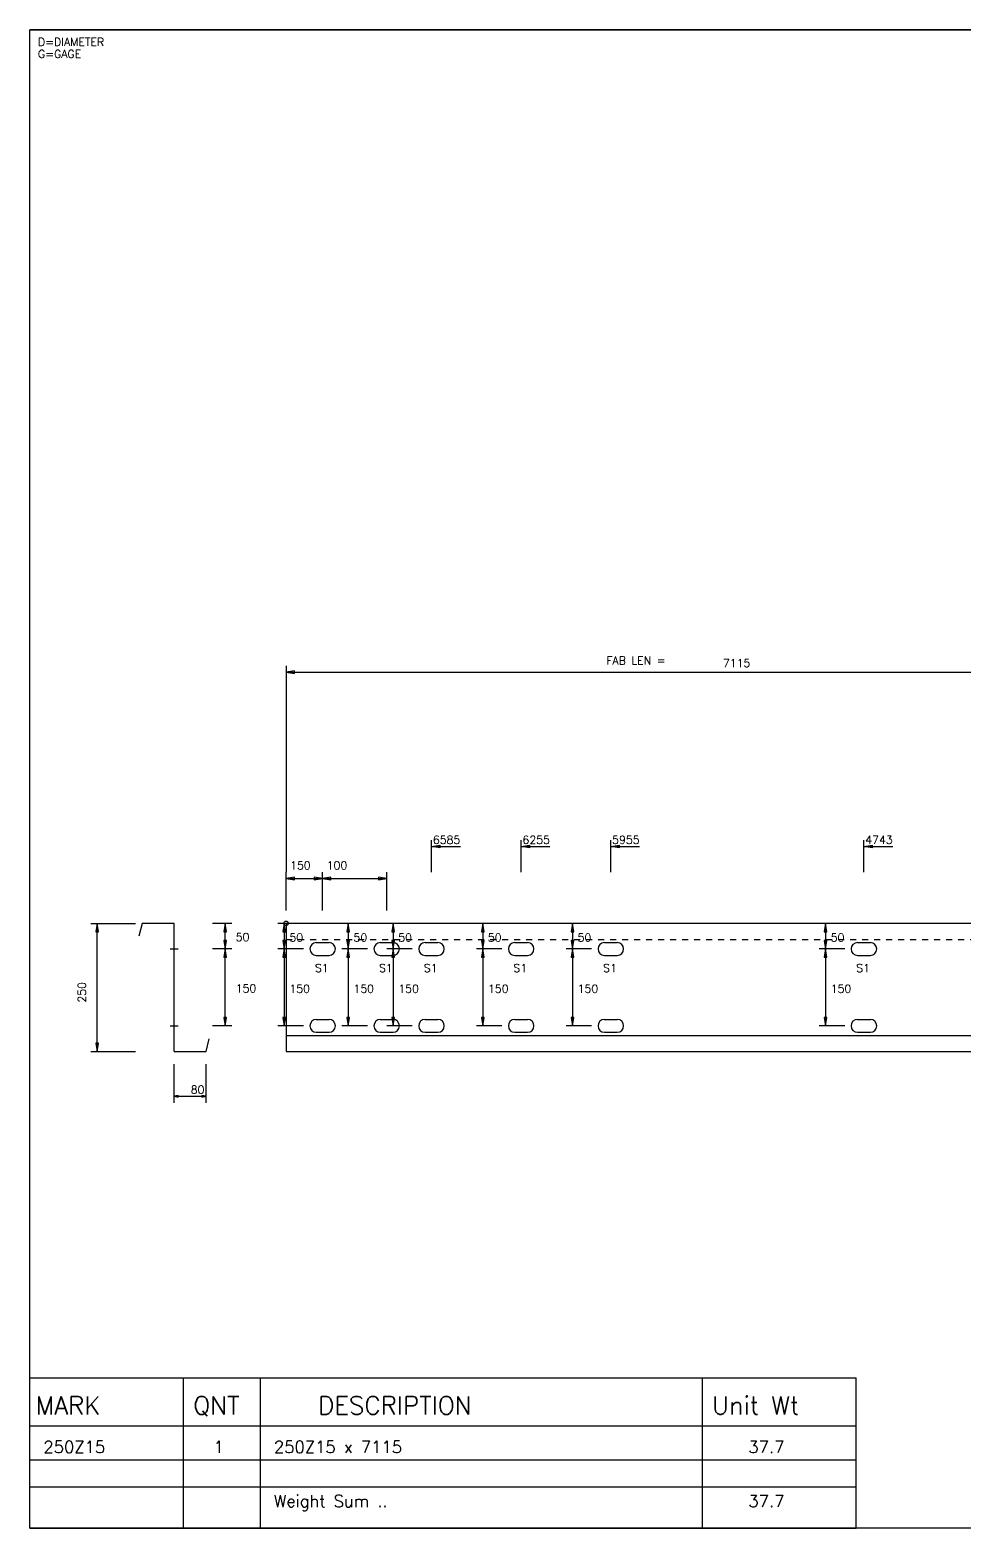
# Model space of a CAD drawing. Extents: x 0 to 420, y 0 to 297.
# Drawn here: x 0 to 185.2, y 0 to 297 of the extents above; entities that cross this region are included whole.
import ezdxf

# ---------------------------------------------------------------- set-up
doc = ezdxf.new("R2010")
doc.units = 0
doc.linetypes.add('CONTIN', pattern=[0])
doc.linetypes.add('DASHED', pattern=[2.38, 1.19, -1.19])
doc.layers.get('0').update_dxf_attribs({"linetype": 'CONTIN'})
for name, color, linetype in [('1', 7, 'CONTIN'), ('10', 7, 'CONTIN'), ('11', 7, 'CONTIN'), ('14', 7, 'CONTIN'), ('15', 6, 'CONTIN'), ('2', 7, 'CONTIN'), ('21', 7, 'CONTIN'), ('22', 7, 'CONTIN'), ('3', 1, 'CONTIN'), ('6', 4, 'CONTIN'), ('7', 3, 'DASHED')]:
    doc.layers.add(name, color=color, linetype=linetype)
doc.styles.add('SIMPLEX', font='SIMPLEX')

# ---------------------------------------------------------------- blocks, each defined once
blk = doc.blocks.new('CZEBORDR')
at = {"layer": '22'}
for p, q in [((0, 0), (0, 297)), ((0, 297), (420, 297)), ((420, 297), (420, 0)), ((420, 0), (0, 0))]:
    blk.add_line(p, q, dxfattribs=at)
blk = doc.blocks.new('LOGO')
at = {"linetype": 'CONTINUOUS'}
blk.add_line((0, 297), (-420, 297), dxfattribs=at)
at = {"layer": '14'}
for q in [(-420, 61.91), (-256.17, 0)]:
    blk.add_line((-420, 0), q, dxfattribs=at)
at = {"layer": '22'}
for p, q in [((-420, 0), (-420, 297)), ((0, 0), (-420, 0))]:
    blk.add_line(p, q, dxfattribs=at)
blk = doc.blocks.new('CZEBOLT')
at = {"layer": '21', "style": 'SIMPLEX'}
for s, p in [('D=DIAMETER', (0, 2.381)), ('G=GAGE', (0, 0))]:
    blk.add_text(s, height=1.587, dxfattribs=at).set_placement(p)
blk = doc.blocks.new('CZEPLATE')
at = {"layer": '14'}
for p, q in [((0, 29.766), (163.83, 29.766)), ((0, 0), (0, 29.766)), ((30.48, 0), (30.48, 29.766)), ((45.72, 0), (45.72, 29.766)), ((133.35, 0), (133.35, 29.766)), ((163.83, 0), (163.83, 29.766)), ((163.83, 0), (163.83, 29.766)), ((0, 20.241), (163.83, 20.241)), ((0, 13.543), (163.83, 13.543)), ((0, 8.186), (163.83, 8.186)), ((0, 0), (163.83, 0))]:
    blk.add_line(p, q, dxfattribs=at)
at = {"layer": '14', "style": 'SIMPLEX'}
for s, height, p in [('MARK', 3.572, (1.143, 22.527)), ('QNT', 3.572, (32.385, 22.527)), ('DESCRIPTION', 3.572, (57.15, 22.527)), ('Unit Wt', 3.572, (135.255, 22.527)), ('250Z15', 2.381, (2.667, 14.883)), ('  1', 2.381, (33.147, 14.883)), ('250Z15 x 7115', 2.381, (48.387, 14.883)), ('   37.7', 2.381, (137.16, 14.883)), ('Weight Sum ..', 2.381, (48.387, 4.167)), ('   37.7', 2.381, (137.16, 4.167))]:
    blk.add_text(s, height=height, dxfattribs=at).set_placement(p)
blk = doc.blocks.new('ZSECTN')
at = {"layer": '10'}
for p, q in [((-6.35, 25.4), (-6.985, 22.86)), ((0, 25.4), (-6.35, 25.4)), ((0, 0), (0, 25.4)), ((0, 0), (6.35, 0)), ((6.35, 0), (6.985, 2.54))]:
    blk.add_line(p, q, dxfattribs=at)
blk = doc.blocks.new('ARROW')
at = {"layer": '2'}
for p, q in [((0, 0), (-1.651, 0.275)), ((-1.651, 0.275), (-1.651, -0.275)), ((-1.651, -0.275), (0, 0))]:
    blk.add_line(p, q, dxfattribs=at)
blk = doc.blocks.new('TICK')
at = {"layer": '1'}
blk.add_line((-1.6, 0), (1.6, 0), dxfattribs=at)
blk = doc.blocks.new('CZESECTN')
at = {"layer": '2'}
for p, q in [((12.065, 55.88), (20.955, 55.88)), ((13.335, 30.48), (13.335, 55.88)), ((40.005, 55.88), (36.195, 55.88)), ((38.735, 50.8), (38.735, 55.88)), ((40.005, 50.8), (36.195, 50.8)), ((40.005, 50.8), (36.195, 50.8)), ((38.735, 35.56), (38.735, 50.8)), ((40.005, 35.56), (36.195, 35.56)), ((12.065, 30.48), (20.955, 30.48)), ((28.575, 20.32), (28.575, 27.94)), ((34.925, 20.32), (34.925, 27.94)), ((28.575, 21.59), (34.925, 21.59))]:
    blk.add_line(p, q, dxfattribs=at)
at = {"layer": '1'}
blk.add_blockref('ZSECTN', (28.575, 30.48), dxfattribs=at)
at = {"layer": '2'}
for p, rotation in [((13.335, 55.88), 90), ((38.735, 55.88), 90), ((38.735, 50.8), -90), ((38.735, 50.8), 90), ((38.735, 35.56), -90), ((13.335, 30.48), -90)]:
    blk.add_blockref('ARROW', p, dxfattribs=dict(at, rotation=rotation))
at = {"layer": '2', "xscale": 0.5, "yscale": 0.5, "zscale": 0.5, "rotation": 180}
blk.add_blockref('ARROW', (28.575, 21.59), dxfattribs=at)
at = {"layer": '2', "xscale": 0.5, "yscale": 0.5, "zscale": 0.5}
blk.add_blockref('ARROW', (34.925, 21.59), dxfattribs=at)
at = {"layer": '6', "xscale": 0.5, "yscale": 0.5, "zscale": 0.5}
for p in [(28.575, 50.8), (28.575, 35.56)]:
    blk.add_blockref('TICK', p, dxfattribs=at)
at = {"layer": '11', "style": 'SIMPLEX'}
for s, p in [('50', (40.799, 52.356)), ('150', (40.799, 42.196)), ('80', (31.888, 22.119))]:
    blk.add_text(s, height=1.587, dxfattribs=at).set_placement(p)
blk.add_text('250', height=1.587, rotation=90, dxfattribs=at).set_placement((11.093, 40.164))
blk = doc.blocks.new('MAG_CRCL')
at = {"layer": '15'}
blk.add_circle((0, 0), 0.889, dxfattribs=at)
blk = doc.blocks.new('WBSLOT')
at = {"layer": '6'}
for p, q in [((-1.27, 1.27), (1.27, 1.27)), ((-1.27, -1.27), (1.27, -1.27))]:
    blk.add_line(p, q, dxfattribs=at)
for centre, start, end in [((-1.27, 0), 90, 270), ((1.27, 0), 270, 90)]:
    blk.add_arc(centre, 1.27, start, end, dxfattribs=at)
blk = doc.blocks.new('CZEPIECE')
at = {"layer": '1'}
for p, q in [((394.6, 55.88), (50.8, 55.88)), ((50.8, 55.88), (50.8, 30.48)), ((394.6, 30.48), (394.6, 55.88)), ((50.8, 33.655), (394.6, 33.655)), ((50.8, 30.48), (394.6, 30.48))]:
    blk.add_line(p, q, dxfattribs=at)
at = {"layer": '2'}
for p, q in [((50.8, 106.934), (50.8, 66.04)), ((394.6, 106.934), (394.6, 66.04)), ((50.8, 105.664), (394.6, 105.664)), ((394.6, 92.71), (394.6, 85.09)), ((394.6, 91.44), (407.3, 91.44)), ((79.638, 66.04), (79.638, 72.39)), ((97.418, 66.04), (97.418, 72.39)), ((115.198, 66.04), (115.198, 72.39)), ((165.392, 66.04), (165.392, 72.39)), ((280.008, 66.04), (280.008, 72.39)), ((314.59, 66.04), (314.59, 72.39)), ((332.37, 66.04), (332.37, 72.39)), ((350.15, 66.04), (350.15, 72.39)), ((367.93, 66.04), (367.93, 72.39)), ((385.71, 66.04), (385.71, 72.39)), ((394.6, 66.04), (394.6, 72.39)), ((79.638, 71.12), (85.353, 71.12)), ((97.418, 71.12), (103.133, 71.12)), ((115.198, 71.12), (120.913, 71.12)), ((165.392, 71.12), (171.107, 71.12)), ((280.008, 71.12), (285.723, 71.12)), ((314.59, 71.12), (320.305, 71.12)), ((332.37, 71.12), (338.085, 71.12)), ((350.15, 71.12), (355.865, 71.12)), ((367.93, 71.12), (373.645, 71.12)), ((385.71, 71.12), (391.425, 71.12)), ((391.425, 71.12), (394.6, 71.12)), ((50.8, 58.42), (50.8, 66.04)), ((58.048, 58.42), (58.048, 66.04)), ((70.748, 58.42), (70.748, 66.04)), ((50.8, 64.77), (70.748, 64.77)), ((56.778, 55.88), (49.158, 55.88)), ((50.428, 55.88), (50.428, 50.8)), ((69.478, 55.88), (61.858, 55.88)), ((63.128, 55.88), (63.128, 50.8)), ((78.368, 55.88), (70.748, 55.88)), ((72.018, 55.88), (72.018, 50.8)), ((96.148, 55.88), (88.528, 55.88)), ((89.798, 55.88), (89.798, 50.8)), ((113.928, 55.88), (106.308, 55.88)), ((107.578, 55.88), (107.578, 50.8)), ((164.122, 55.88), (156.502, 55.88)), ((157.772, 55.88), (157.772, 50.8)), ((278.738, 55.88), (271.118, 55.88)), ((272.388, 55.88), (272.388, 50.8)), ((313.32, 55.88), (305.7, 55.88)), ((306.97, 55.88), (306.97, 50.8)), ((331.1, 55.88), (323.48, 55.88)), ((324.75, 55.88), (324.75, 50.8)), ((348.88, 55.88), (341.26, 55.88)), ((342.53, 55.88), (342.53, 50.8)), ((366.66, 55.88), (359.04, 55.88)), ((360.31, 55.88), (360.31, 50.8)), ((384.44, 55.88), (376.82, 55.88)), ((378.09, 55.88), (378.09, 50.8)), ((54.238, 50.8), (49.158, 50.8)), ((54.238, 50.8), (49.158, 50.8)), ((50.428, 50.8), (50.428, 35.56)), ((66.938, 50.8), (61.858, 50.8)), ((66.938, 50.8), (61.858, 50.8)), ((63.128, 50.8), (63.128, 35.56)), ((75.828, 50.8), (70.748, 50.8)), ((75.828, 50.8), (70.748, 50.8)), ((72.018, 50.8), (72.018, 35.56)), ((93.608, 50.8), (88.528, 50.8)), ((93.608, 50.8), (88.528, 50.8)), ((89.798, 50.8), (89.798, 35.56)), ((111.388, 50.8), (106.308, 50.8)), ((111.388, 50.8), (106.308, 50.8)), ((107.578, 50.8), (107.578, 35.56)), ((161.582, 50.8), (156.502, 50.8)), ((161.582, 50.8), (156.502, 50.8)), ((157.772, 50.8), (157.772, 35.56)), ((276.198, 50.8), (271.118, 50.8)), ((276.198, 50.8), (271.118, 50.8)), ((272.388, 50.8), (272.388, 35.56)), ((310.78, 50.8), (305.7, 50.8)), ((310.78, 50.8), (305.7, 50.8)), ((306.97, 50.8), (306.97, 35.56)), ((328.56, 50.8), (323.48, 50.8)), ((328.56, 50.8), (323.48, 50.8)), ((324.75, 50.8), (324.75, 35.56)), ((346.34, 50.8), (341.26, 50.8)), ((346.34, 50.8), (341.26, 50.8)), ((342.53, 50.8), (342.53, 35.56)), ((364.12, 50.8), (359.04, 50.8)), ((364.12, 50.8), (359.04, 50.8)), ((360.31, 50.8), (360.31, 35.56)), ((381.9, 50.8), (376.82, 50.8)), ((381.9, 50.8), (376.82, 50.8)), ((378.09, 50.8), (378.09, 35.56)), ((54.238, 35.56), (49.158, 35.56)), ((66.938, 35.56), (61.858, 35.56)), ((75.828, 35.56), (70.748, 35.56)), ((93.608, 35.56), (88.528, 35.56)), ((111.388, 35.56), (106.308, 35.56)), ((161.582, 35.56), (156.502, 35.56)), ((276.198, 35.56), (271.118, 35.56)), ((310.78, 35.56), (305.7, 35.56)), ((328.56, 35.56), (323.48, 35.56)), ((346.34, 35.56), (341.26, 35.56)), ((364.12, 35.56), (359.04, 35.56)), ((381.9, 35.56), (376.82, 35.56))]:
    blk.add_line(p, q, dxfattribs=at)
at = {"layer": '7'}
blk.add_line((50.8, 52.705), (394.6, 52.705), dxfattribs=at)
at = {"rotation": 180}
blk.add_blockref('ARROW', (394.6, 91.44), dxfattribs=at)
at = {"layer": '1', "xscale": -1}
for p in [(79.638, 71.12), (97.418, 71.12), (115.198, 71.12), (165.392, 71.12), (280.008, 71.12), (314.59, 71.12), (332.37, 71.12), (350.15, 71.12), (367.93, 71.12), (385.71, 71.12)]:
    blk.add_blockref('ARROW', p, dxfattribs=at)
at = {"layer": '15', "xscale": 0.5, "yscale": 0.5, "zscale": 0.5}
for p in [(50.8, 55.88), (394.6, 55.88)]:
    blk.add_blockref('MAG_CRCL', p, dxfattribs=at)
at = {"layer": '2'}
for p, rotation in [((50.8, 105.664), 180), ((50.8, 64.77), 180), ((58.048, 64.77), 180), ((50.428, 55.88), 90), ((63.128, 55.88), 90), ((72.018, 55.88), 90), ((89.798, 55.88), 90), ((107.578, 55.88), 90), ((157.772, 55.88), 90), ((272.388, 55.88), 90), ((306.97, 55.88), 90), ((324.75, 55.88), 90), ((342.53, 55.88), 90), ((360.31, 55.88), 90), ((378.09, 55.88), 90), ((50.428, 50.8), -90), ((50.428, 50.8), 90), ((63.128, 50.8), -90), ((63.128, 50.8), 90), ((72.018, 50.8), -90), ((72.018, 50.8), 90), ((89.798, 50.8), -90), ((89.798, 50.8), 90), ((107.578, 50.8), -90), ((107.578, 50.8), 90), ((157.772, 50.8), -90), ((157.772, 50.8), 90), ((272.388, 50.8), -90), ((272.388, 50.8), 90), ((306.97, 50.8), -90), ((306.97, 50.8), 90), ((324.75, 50.8), -90), ((324.75, 50.8), 90), ((342.53, 50.8), -90), ((342.53, 50.8), 90), ((360.31, 50.8), -90), ((360.31, 50.8), 90), ((378.09, 50.8), -90), ((378.09, 50.8), 90), ((50.428, 35.56), -90), ((63.128, 35.56), -90), ((72.018, 35.56), -90), ((89.798, 35.56), -90), ((107.578, 35.56), -90), ((157.772, 35.56), -90), ((272.388, 35.56), -90), ((306.97, 35.56), -90), ((324.75, 35.56), -90), ((342.53, 35.56), -90), ((360.31, 35.56), -90), ((378.09, 35.56), -90)]:
    blk.add_blockref('ARROW', p, dxfattribs=dict(at, rotation=rotation))
for p in [(394.6, 105.664), (58.048, 64.77), (70.748, 64.77)]:
    blk.add_blockref('ARROW', p, dxfattribs=at)
at = {"layer": '2', "xscale": -1, "rotation": 180}
blk.add_blockref('ARROW', (394.6, 71.12), dxfattribs=at)
at = {"layer": '6'}
for p in [(58.048, 50.8), (70.748, 50.8), (79.638, 50.8), (97.418, 50.8), (115.198, 50.8), (165.392, 50.8), (280.008, 50.8), (314.59, 50.8), (332.37, 50.8), (350.15, 50.8), (367.93, 50.8), (385.71, 50.8), (58.048, 35.56), (70.748, 35.56), (79.638, 35.56), (97.418, 35.56), (115.198, 35.56), (165.392, 35.56), (280.008, 35.56), (314.59, 35.56), (332.37, 35.56), (350.15, 35.56), (367.93, 35.56), (385.71, 35.56)]:
    blk.add_blockref('WBSLOT', p, dxfattribs=at)
at = {"layer": '11', "style": 'SIMPLEX'}
for s, p in [('7115', (137.425, 106.701)), ('6585', (79.903, 71.649)), ('6255', (97.683, 71.649)), ('5955', (115.463, 71.649)), ('4743', (165.657, 71.649)), ('2371', (280.273, 71.649)), ('1160', (314.855, 71.649)), ('860', (332.635, 71.649)), ('530', (350.415, 71.649)), ('250', (368.195, 71.649)), ('150', (385.975, 71.649)), ('150', (51.594, 66.58)), ('100', (58.842, 66.58)), ('50', (51.455, 52.282)), ('50', (64.155, 52.282)), ('50', (73.045, 52.282)), ('50', (90.825, 52.282)), ('50', (108.605, 52.282)), ('50', (158.799, 52.282)), ('50', (273.415, 52.282)), ('50', (307.997, 52.282)), ('50', (325.777, 52.282)), ('50', (343.557, 52.282)), ('50', (361.337, 52.282)), ('50', (379.117, 52.282)), ('150', (51.455, 42.122)), ('150', (64.155, 42.122)), ('150', (73.045, 42.122)), ('150', (90.825, 42.122)), ('150', (108.605, 42.122)), ('150', (158.799, 42.122)), ('150', (273.415, 42.122)), ('150', (307.997, 42.122)), ('150', (325.777, 42.122)), ('150', (343.557, 42.122)), ('150', (361.337, 42.122)), ('150', (379.117, 42.122))]:
    blk.add_text(s, height=1.587, dxfattribs=at).set_placement(p)
at = {"layer": '2', "style": 'SIMPLEX'}
for s, p in [('FAB LEN =', (114.3, 107.188)), ('TAPE', (395.87, 91.694))]:
    blk.add_text(s, height=1.587, dxfattribs=at).set_placement(p)
at = {"layer": '3', "style": 'SIMPLEX'}
for s, p in [('S1', (56.524, 46.228)), ('S1', (69.224, 46.228)), ('S1', (78.114, 46.228)), ('S1', (95.894, 46.228)), ('S1', (113.674, 46.228)), ('S1', (163.868, 46.228)), ('S1', (278.484, 46.228)), ('S1', (313.066, 46.228)), ('S1', (330.846, 46.228)), ('S1', (348.626, 46.228)), ('S1', (366.406, 46.228)), ('S1', (384.186, 46.228)), ('250Z15', (217.938, 42.386))]:
    blk.add_text(s, height=1.587, dxfattribs=at).set_placement(p)

msp = doc.modelspace()

# ---------------------------------------------------------------- block references
for name, p in [('CZEPIECE', (0, 64)), ('CZESECTN', (0, 64)), ('CZEPLATE', (0, 0))]:
    msp.add_blockref(name, p)
at = {"layer": '1'}
for name, p in [('CZEBORDR', (0, 0)), ('CZEBOLT', (1.587, 291.444))]:
    msp.add_blockref(name, p, dxfattribs=at)
at = {"layer": '2'}
msp.add_blockref('LOGO', (420, 0), dxfattribs=at)

doc.saveas('drawing.dxf')
